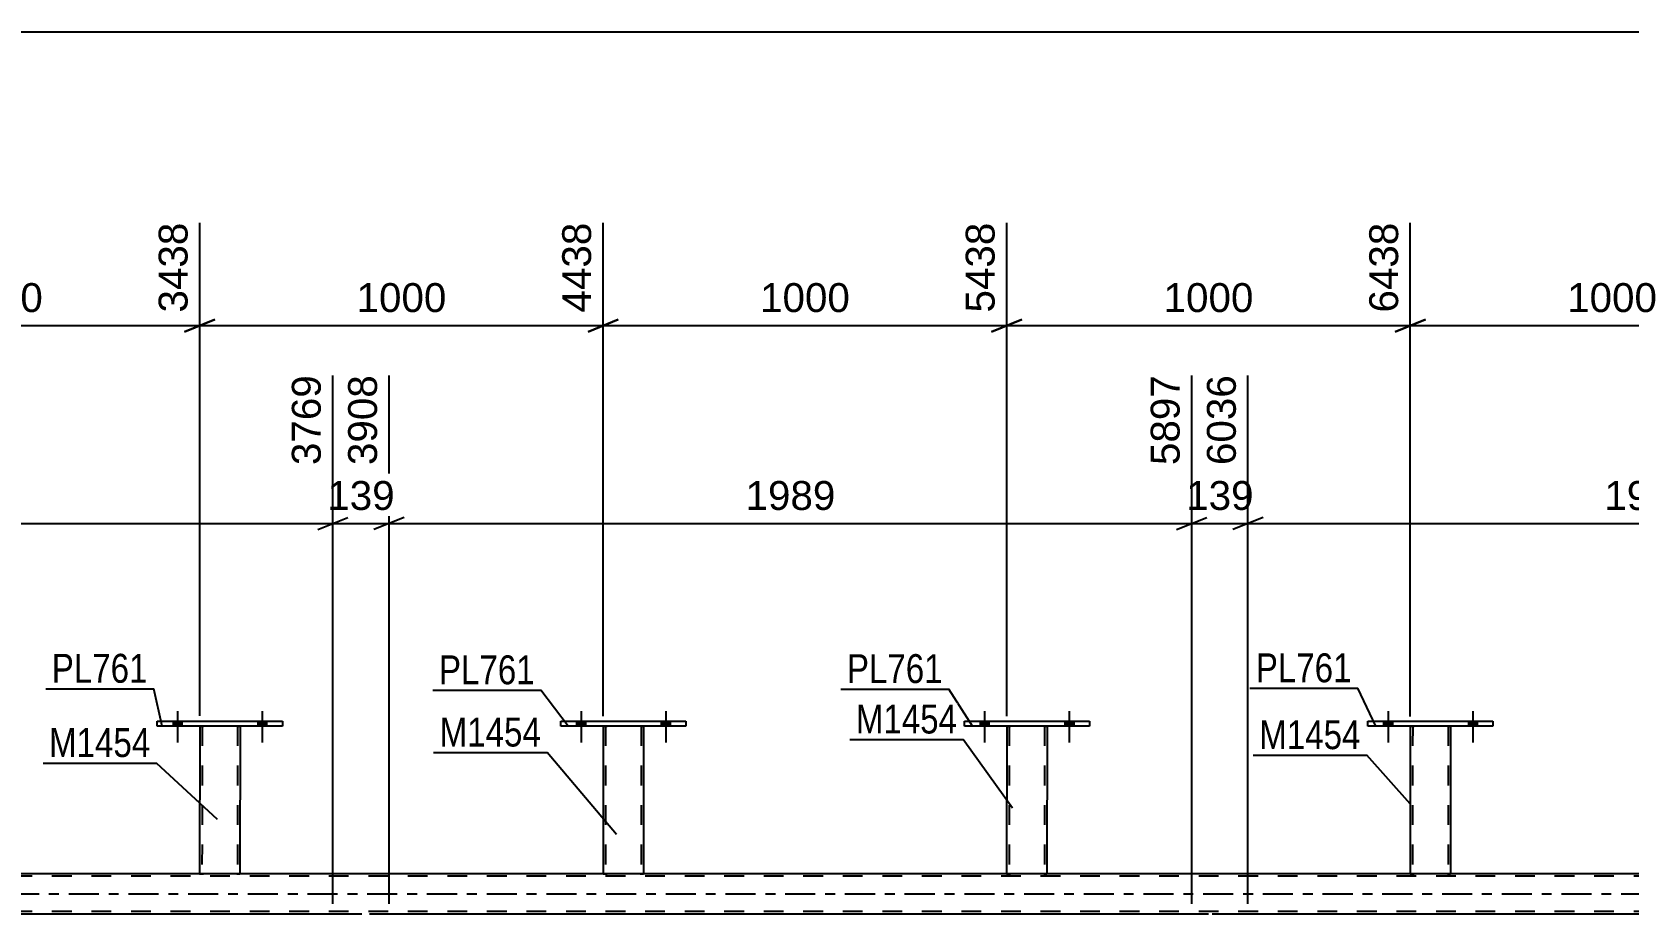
# Model space of a CAD drawing. Header units: millimetres. Extents: x -47 to 794, y -421 to 173.
# Drawn here: x 119 to 277.2, y -2 to 85.4 of the extents above; entities that cross this region are included whole.
import ezdxf

# ---------------------------------------------------------------- set-up
doc = ezdxf.new("R2010")
doc.units = ezdxf.units.MM
doc.linetypes.add('DXK_LINE_DOT2', pattern=[3.9198, 1.9599, -1.9599])
doc.linetypes.add('DXK_LINE_DOT3', pattern=[5.9187, 2.979, -0.9799, 0.9799, -0.9799])
doc.styles.add('Arial', font='arial.ttf', dxfattribs={"height": 0.2})
doc.styles.add('Arial Narrow', font='ARIALN.TTF', dxfattribs={"height": 0.2})

# ---------------------------------------------------------------- blocks, each defined once
blk = doc.blocks.new('Part-203724041-3613 - 3466')
at = {"color": 2, "linetype": 'Continuous'}
for p, q in [((175.6, 16.64), (175.59, 2)), ((179.6, 16.64), (179.59, 2)), ((175.63, 2), (175.59, 2)), ((175.73, 2), (175.63, 2)), ((175.89, 2), (175.73, 2)), ((179.3, 2), (175.89, 2)), ((179.45, 2), (179.3, 2)), ((179.56, 2), (179.45, 2)), ((179.59, 2), (179.56, 2))]:
    blk.add_line(p, q, dxfattribs=at)
at = {"color": 7, "linetype": 'DXK_LINE_DOT2'}
for p, q in [((175.6, 16.64), (175.6, 16.64)), ((175.6, 16.64), (175.6, 16.64)), ((175.6, 16.64), (175.6, 16.64)), ((175.63, 16.64), (175.6, 16.64)), ((175.6, 16.64), (175.63, 16.64)), ((175.74, 16.64), (175.63, 16.64)), ((175.63, 16.64), (175.74, 16.64)), ((175.89, 16.64), (175.74, 16.64)), ((175.74, 16.64), (175.89, 16.64)), ((175.84, 16.64), (175.83, 2)), ((175.84, 16.64), (175.84, 16.64)), ((175.86, 16.64), (175.84, 16.64)), ((175.84, 16.64), (175.86, 16.64)), ((175.91, 16.64), (175.86, 16.64)), ((175.86, 16.64), (175.91, 16.64)), ((179.3, 16.64), (175.89, 16.64)), ((179.3, 16.64), (175.89, 16.64)), ((179.21, 16.64), (175.91, 16.64)), ((175.91, 16.64), (175.98, 16.64)), ((179.29, 16.64), (175.98, 16.64)), ((179.29, 16.64), (179.21, 16.64)), ((179.34, 16.64), (179.29, 16.64)), ((179.29, 16.64), (179.34, 16.64)), ((179.3, 16.64), (179.46, 16.64)), ((179.46, 16.64), (179.3, 16.64)), ((179.36, 16.64), (179.34, 16.64)), ((179.34, 16.64), (179.36, 16.64)), ((179.36, 16.64), (179.35, 2)), ((179.36, 16.64), (179.36, 16.64)), ((179.46, 16.64), (179.56, 16.64)), ((179.56, 16.64), (179.46, 16.64)), ((179.56, 16.64), (179.6, 16.64)), ((179.6, 16.64), (179.56, 16.64)), ((179.6, 16.64), (179.6, 16.64)), ((179.6, 16.64), (179.6, 16.64)), ((179.6, 16.64), (179.6, 16.64)), ((175.59, 2), (175.63, 2)), ((175.63, 2), (175.73, 2)), ((175.73, 2), (175.89, 2)), ((175.83, 2), (175.85, 2)), ((175.83, 2), (175.85, 2)), ((179.2, 2), (175.85, 2)), ((175.85, 2), (175.89, 2)), ((179.3, 2), (175.89, 2)), ((175.89, 2), (175.9, 2)), ((175.9, 2), (175.98, 2)), ((179.28, 2), (175.98, 2)), ((179.28, 2), (179.2, 2)), ((179.33, 2), (179.28, 2)), ((179.28, 2), (179.33, 2)), ((179.3, 2), (179.45, 2)), ((179.35, 2), (179.33, 2)), ((179.33, 2), (179.35, 2)), ((179.45, 2), (179.56, 2)), ((179.56, 2), (179.59, 2))]:
    blk.add_line(p, q, dxfattribs=at)
blk = doc.blocks.new('Bolt-203724041-3537 - 3466')
at = {"linetype": 'Continuous'}
for points in [[(212.96, 16.64), (213.84, 16.64), (213.84, 17.12), (212.96, 17.12)], [(221.36, 16.64), (222.24, 16.64), (222.24, 17.12), (221.36, 17.12)]]:
    blk.add_hatch(color=1, dxfattribs=at).paths.add_polyline_path(points)
at = {"color": 1, "linetype": 'Continuous'}
for p, q in [((213.4, 18.12), (213.4, 15)), ((221.8, 18.12), (221.8, 15)), ((212.96, 17.12), (212.96, 16.64)), ((213.84, 17.12), (213.84, 16.64)), ((221.36, 17.12), (221.36, 16.64)), ((222.24, 17.12), (222.24, 16.64))]:
    blk.add_line(p, q, dxfattribs=at)
blk = doc.blocks.new('Part-203724041-3563 - 3466')
at = {"color": 7, "linetype": 'DXK_LINE_DOT2'}
for p, q in [((718.73, 1.76), (33.84, 1.76)), ((139.59, 2), (139.11, 2)), ((179.59, 2), (179.11, 2)), ((219.59, 2), (219.11, 2)), ((259.59, 2), (259.11, 2)), ((718.73, -1.76), (33.84, -1.76)), ((665.18, -2), (64.99, -2)), ((154.38, -2), (148.8, -2)), ((239.51, -2), (233.94, -2))]:
    blk.add_line(p, q, dxfattribs=at)
at = {"color": 2, "linetype": 'Continuous'}
for p, q in [((139.11, 2), (99.59, 2)), ((179.11, 2), (139.59, 2)), ((219.11, 2), (179.59, 2)), ((259.11, 2), (219.59, 2)), ((299.11, 2), (259.59, 2)), ((148.8, -2), (69.24, -2)), ((233.94, -2), (154.38, -2)), ((319.07, -2), (239.51, -2))]:
    blk.add_line(p, q, dxfattribs=at)
at = {"color": 7, "linetype": 'DXK_LINE_DOT3'}
blk.add_line((33.84, 0), (728.53, 0), dxfattribs=at)
blk = doc.blocks.new('Bolt-203724041-3504 - 3466')
at = {"linetype": 'Continuous'}
for points in [[(132.96, 16.64), (133.84, 16.64), (133.84, 17.12), (132.96, 17.12)], [(141.36, 16.64), (142.24, 16.64), (142.24, 17.12), (141.36, 17.12)]]:
    blk.add_hatch(color=1, dxfattribs=at).paths.add_polyline_path(points)
at = {"color": 1, "linetype": 'Continuous'}
for p, q in [((133.4, 18.12), (133.4, 15)), ((141.8, 18.12), (141.8, 15)), ((132.96, 17.12), (132.96, 16.64)), ((133.84, 17.12), (133.84, 16.64)), ((141.36, 17.12), (141.36, 16.64)), ((142.24, 17.12), (142.24, 16.64))]:
    blk.add_line(p, q, dxfattribs=at)
blk = doc.blocks.new('Bolt-203724041-3505 - 3466')
at = {"linetype": 'Continuous'}
for points in [[(132.96, 16.64), (133.84, 16.64), (133.84, 17.12), (132.96, 17.12)], [(141.36, 16.64), (142.24, 16.64), (142.24, 17.12), (141.36, 17.12)]]:
    blk.add_hatch(color=1, dxfattribs=at).paths.add_polyline_path(points)
at = {"color": 1, "linetype": 'Continuous'}
for p, q in [((133.4, 18.12), (133.4, 15)), ((141.8, 18.12), (141.8, 15)), ((132.96, 17.12), (132.96, 16.64)), ((133.84, 17.12), (133.84, 16.64)), ((141.36, 17.12), (141.36, 16.64)), ((142.24, 17.12), (142.24, 16.64))]:
    blk.add_line(p, q, dxfattribs=at)
blk = doc.blocks.new('Bolt-203724041-3506 - 3466')
at = {"linetype": 'Continuous'}
for points in [[(172.96, 16.64), (173.84, 16.64), (173.84, 17.12), (172.96, 17.12)], [(181.36, 16.64), (182.24, 16.64), (182.24, 17.12), (181.36, 17.12)]]:
    blk.add_hatch(color=1, dxfattribs=at).paths.add_polyline_path(points)
at = {"color": 1, "linetype": 'Continuous'}
for p, q in [((173.4, 18.12), (173.4, 15)), ((181.8, 18.12), (181.8, 15)), ((172.96, 17.12), (172.96, 16.64)), ((173.84, 17.12), (173.84, 16.64)), ((181.36, 17.12), (181.36, 16.64)), ((182.24, 17.12), (182.24, 16.64))]:
    blk.add_line(p, q, dxfattribs=at)
blk = doc.blocks.new('Bolt-203724041-3507 - 3466')
at = {"linetype": 'Continuous'}
for points in [[(172.96, 16.64), (173.84, 16.64), (173.84, 17.12), (172.96, 17.12)], [(181.36, 16.64), (182.24, 16.64), (182.24, 17.12), (181.36, 17.12)]]:
    blk.add_hatch(color=1, dxfattribs=at).paths.add_polyline_path(points)
at = {"color": 1, "linetype": 'Continuous'}
for p, q in [((173.4, 18.12), (173.4, 15)), ((181.8, 18.12), (181.8, 15)), ((172.96, 17.12), (172.96, 16.64)), ((173.84, 17.12), (173.84, 16.64)), ((181.36, 17.12), (181.36, 16.64)), ((182.24, 17.12), (182.24, 16.64))]:
    blk.add_line(p, q, dxfattribs=at)
blk = doc.blocks.new('Bolt-203724041-3534 - 3466')
at = {"linetype": 'Continuous'}
for points in [[(252.96, 16.64), (253.84, 16.64), (253.84, 17.12), (252.96, 17.12)], [(261.36, 16.64), (262.24, 16.64), (262.24, 17.12), (261.36, 17.12)]]:
    blk.add_hatch(color=1, dxfattribs=at).paths.add_polyline_path(points)
at = {"color": 1, "linetype": 'Continuous'}
for p, q in [((253.4, 18.12), (253.4, 15)), ((261.8, 18.12), (261.8, 15)), ((252.96, 17.12), (252.96, 16.64)), ((253.84, 17.12), (253.84, 16.64)), ((261.36, 17.12), (261.36, 16.64)), ((262.24, 17.12), (262.24, 16.64))]:
    blk.add_line(p, q, dxfattribs=at)
blk = doc.blocks.new('Bolt-203724041-3535 - 3466')
at = {"linetype": 'Continuous'}
for points in [[(252.96, 16.64), (253.84, 16.64), (253.84, 17.12), (252.96, 17.12)], [(261.36, 16.64), (262.24, 16.64), (262.24, 17.12), (261.36, 17.12)]]:
    blk.add_hatch(color=1, dxfattribs=at).paths.add_polyline_path(points)
at = {"color": 1, "linetype": 'Continuous'}
for p, q in [((253.4, 18.12), (253.4, 15)), ((261.8, 18.12), (261.8, 15)), ((252.96, 17.12), (252.96, 16.64)), ((253.84, 17.12), (253.84, 16.64)), ((261.36, 17.12), (261.36, 16.64)), ((262.24, 17.12), (262.24, 16.64))]:
    blk.add_line(p, q, dxfattribs=at)
blk = doc.blocks.new('Bolt-203724041-3536 - 3466')
at = {"linetype": 'Continuous'}
for points in [[(212.96, 16.64), (213.84, 16.64), (213.84, 17.12), (212.96, 17.12)], [(221.36, 16.64), (222.24, 16.64), (222.24, 17.12), (221.36, 17.12)]]:
    blk.add_hatch(color=1, dxfattribs=at).paths.add_polyline_path(points)
at = {"color": 1, "linetype": 'Continuous'}
for p, q in [((213.4, 18.12), (213.4, 15)), ((221.8, 18.12), (221.8, 15)), ((212.96, 17.12), (212.96, 16.64)), ((213.84, 17.12), (213.84, 16.64)), ((221.36, 17.12), (221.36, 16.64)), ((222.24, 17.12), (222.24, 16.64))]:
    blk.add_line(p, q, dxfattribs=at)
blk = doc.blocks.new('Part-203724041-3598 - 3466')
at = {"color": 2, "linetype": 'Continuous'}
for p, q in [((131.4, 16.64), (131.4, 17.12)), ((131.4, 17.12), (143.8, 17.12)), ((143.8, 16.64), (131.4, 16.64)), ((143.8, 17.12), (143.8, 16.64))]:
    blk.add_line(p, q, dxfattribs=at)
blk = doc.blocks.new('Part-203724041-3603 - 3466')
at = {"color": 2, "linetype": 'Continuous'}
for p, q in [((135.6, 16.64), (135.59, 2)), ((139.6, 16.64), (139.59, 2)), ((135.63, 2), (135.59, 2)), ((135.73, 2), (135.63, 2)), ((135.89, 2), (135.73, 2)), ((139.3, 2), (135.89, 2)), ((139.45, 2), (139.3, 2)), ((139.56, 2), (139.45, 2)), ((139.59, 2), (139.56, 2))]:
    blk.add_line(p, q, dxfattribs=at)
at = {"color": 7, "linetype": 'DXK_LINE_DOT2'}
for p, q in [((135.6, 16.64), (135.6, 16.64)), ((135.6, 16.64), (135.6, 16.64)), ((135.6, 16.64), (135.6, 16.64)), ((135.63, 16.64), (135.6, 16.64)), ((135.6, 16.64), (135.63, 16.64)), ((135.74, 16.64), (135.63, 16.64)), ((135.63, 16.64), (135.74, 16.64)), ((135.89, 16.64), (135.74, 16.64)), ((135.74, 16.64), (135.89, 16.64)), ((135.84, 16.64), (135.83, 2)), ((135.84, 16.64), (135.84, 16.64)), ((135.86, 16.64), (135.84, 16.64)), ((135.84, 16.64), (135.86, 16.64)), ((135.91, 16.64), (135.86, 16.64)), ((135.86, 16.64), (135.91, 16.64)), ((139.3, 16.64), (135.89, 16.64)), ((139.3, 16.64), (135.89, 16.64)), ((139.21, 16.64), (135.91, 16.64)), ((135.91, 16.64), (135.99, 16.64)), ((139.29, 16.64), (135.99, 16.64)), ((139.29, 16.64), (139.21, 16.64)), ((139.34, 16.64), (139.29, 16.64)), ((139.29, 16.64), (139.34, 16.64)), ((139.3, 16.64), (139.46, 16.64)), ((139.46, 16.64), (139.3, 16.64)), ((139.36, 16.64), (139.34, 16.64)), ((139.34, 16.64), (139.36, 16.64)), ((139.36, 16.64), (139.35, 2)), ((139.36, 16.64), (139.36, 16.64)), ((139.46, 16.64), (139.56, 16.64)), ((139.56, 16.64), (139.46, 16.64)), ((139.56, 16.64), (139.6, 16.64)), ((139.6, 16.64), (139.56, 16.64)), ((139.6, 16.64), (139.6, 16.64)), ((139.6, 16.64), (139.6, 16.64)), ((139.6, 16.64), (139.6, 16.64)), ((135.59, 2), (135.63, 2)), ((135.63, 2), (135.73, 2)), ((135.73, 2), (135.89, 2)), ((135.85, 2), (135.83, 2)), ((135.83, 2), (135.85, 2)), ((135.9, 2), (135.85, 2)), ((135.85, 2), (135.9, 2)), ((139.3, 2), (135.89, 2)), ((139.2, 2), (135.9, 2)), ((135.9, 2), (135.98, 2)), ((139.33, 2), (135.98, 2)), ((139.28, 2), (139.2, 2)), ((139.33, 2), (139.28, 2)), ((139.3, 2), (139.45, 2)), ((139.35, 2), (139.33, 2)), ((139.33, 2), (139.35, 2)), ((139.45, 2), (139.56, 2)), ((139.56, 2), (139.59, 2))]:
    blk.add_line(p, q, dxfattribs=at)
blk = doc.blocks.new('Part-203724041-3608 - 3466')
at = {"color": 2, "linetype": 'Continuous'}
for p, q in [((171.4, 16.64), (171.4, 17.12)), ((171.4, 17.12), (183.8, 17.12)), ((183.8, 16.64), (171.4, 16.64)), ((183.8, 17.12), (183.8, 16.64))]:
    blk.add_line(p, q, dxfattribs=at)
blk = doc.blocks.new('Part-203724041-3728 - 3466')
at = {"color": 2, "linetype": 'Continuous'}
for p, q in [((251.4, 16.64), (251.4, 17.12)), ((251.4, 17.12), (263.8, 17.12)), ((263.8, 16.64), (251.4, 16.64)), ((263.8, 17.12), (263.8, 16.64))]:
    blk.add_line(p, q, dxfattribs=at)
blk = doc.blocks.new('Part-203724041-3733 - 3466')
at = {"color": 2, "linetype": 'Continuous'}
for p, q in [((255.6, 16.64), (255.59, 2)), ((259.6, 16.64), (259.59, 2)), ((255.63, 2), (255.59, 2)), ((255.73, 2), (255.63, 2)), ((255.89, 2), (255.73, 2)), ((259.3, 2), (255.89, 2)), ((259.45, 2), (259.3, 2)), ((259.56, 2), (259.45, 2)), ((259.59, 2), (259.56, 2))]:
    blk.add_line(p, q, dxfattribs=at)
at = {"color": 7, "linetype": 'DXK_LINE_DOT2'}
for p, q in [((255.6, 16.64), (255.6, 16.64)), ((255.6, 16.64), (255.6, 16.64)), ((255.6, 16.64), (255.6, 16.64)), ((255.63, 16.64), (255.6, 16.64)), ((255.6, 16.64), (255.63, 16.64)), ((255.74, 16.64), (255.63, 16.64)), ((255.63, 16.64), (255.74, 16.64)), ((255.89, 16.64), (255.74, 16.64)), ((255.74, 16.64), (255.89, 16.64)), ((255.84, 16.64), (255.83, 2)), ((255.84, 16.64), (255.84, 16.64)), ((255.86, 16.64), (255.84, 16.64)), ((255.84, 16.64), (255.86, 16.64)), ((255.91, 16.64), (255.86, 16.64)), ((255.86, 16.64), (255.91, 16.64)), ((259.3, 16.64), (255.89, 16.64)), ((259.3, 16.64), (255.89, 16.64)), ((259.21, 16.64), (255.91, 16.64)), ((255.91, 16.64), (255.99, 16.64)), ((259.29, 16.64), (255.99, 16.64)), ((259.29, 16.64), (259.21, 16.64)), ((259.34, 16.64), (259.29, 16.64)), ((259.29, 16.64), (259.34, 16.64)), ((259.3, 16.64), (259.46, 16.64)), ((259.46, 16.64), (259.3, 16.64)), ((259.36, 16.64), (259.34, 16.64)), ((259.34, 16.64), (259.36, 16.64)), ((259.36, 16.64), (259.35, 2)), ((259.36, 16.64), (259.36, 16.64)), ((259.46, 16.64), (259.56, 16.64)), ((259.56, 16.64), (259.46, 16.64)), ((259.56, 16.64), (259.6, 16.64)), ((259.6, 16.64), (259.56, 16.64)), ((259.6, 16.64), (259.6, 16.64)), ((259.6, 16.64), (259.6, 16.64)), ((259.6, 16.64), (259.6, 16.64)), ((255.59, 2), (255.63, 2)), ((255.63, 2), (255.73, 2)), ((255.73, 2), (255.89, 2)), ((255.83, 2), (255.85, 2)), ((255.83, 2), (255.85, 2)), ((259.2, 2), (255.85, 2)), ((255.85, 2), (255.89, 2)), ((259.3, 2), (255.89, 2)), ((255.89, 2), (255.9, 2)), ((255.9, 2), (255.98, 2)), ((259.33, 2), (255.98, 2)), ((259.28, 2), (259.2, 2)), ((259.33, 2), (259.28, 2)), ((259.3, 2), (259.45, 2)), ((259.35, 2), (259.33, 2)), ((259.33, 2), (259.35, 2)), ((259.45, 2), (259.56, 2)), ((259.56, 2), (259.59, 2))]:
    blk.add_line(p, q, dxfattribs=at)
blk = doc.blocks.new('Part-203724041-3738 - 3466')
at = {"color": 2, "linetype": 'Continuous'}
for p, q in [((211.4, 16.64), (211.4, 17.12)), ((211.4, 17.12), (223.8, 17.12)), ((223.8, 16.64), (211.4, 16.64)), ((223.8, 17.12), (223.8, 16.64))]:
    blk.add_line(p, q, dxfattribs=at)
blk = doc.blocks.new('Part-203724041-3743 - 3466')
at = {"color": 2, "linetype": 'Continuous'}
for p, q in [((215.6, 16.64), (215.59, 2)), ((219.6, 16.64), (219.59, 2)), ((215.63, 2), (215.59, 2)), ((215.73, 2), (215.63, 2)), ((215.89, 2), (215.73, 2)), ((219.3, 2), (215.89, 2)), ((219.45, 2), (219.3, 2)), ((219.56, 2), (219.45, 2)), ((219.59, 2), (219.56, 2))]:
    blk.add_line(p, q, dxfattribs=at)
at = {"color": 7, "linetype": 'DXK_LINE_DOT2'}
for p, q in [((215.6, 16.64), (215.6, 16.64)), ((215.6, 16.64), (215.6, 16.64)), ((215.6, 16.64), (215.6, 16.64)), ((215.64, 16.64), (215.6, 16.64)), ((215.6, 16.64), (215.64, 16.64)), ((215.74, 16.64), (215.64, 16.64)), ((215.64, 16.64), (215.74, 16.64)), ((215.89, 16.64), (215.74, 16.64)), ((215.74, 16.64), (215.89, 16.64)), ((215.84, 16.64), (215.83, 2)), ((215.84, 16.64), (215.84, 16.64)), ((215.86, 16.64), (215.84, 16.64)), ((215.84, 16.64), (215.86, 16.64)), ((215.91, 16.64), (215.86, 16.64)), ((215.86, 16.64), (215.91, 16.64)), ((219.3, 16.64), (215.89, 16.64)), ((219.3, 16.64), (215.89, 16.64)), ((219.21, 16.64), (215.91, 16.64)), ((215.91, 16.64), (215.99, 16.64)), ((219.29, 16.64), (215.99, 16.64)), ((219.29, 16.64), (219.21, 16.64)), ((219.34, 16.64), (219.29, 16.64)), ((219.29, 16.64), (219.34, 16.64)), ((219.3, 16.64), (219.46, 16.64)), ((219.46, 16.64), (219.3, 16.64)), ((219.36, 16.64), (219.34, 16.64)), ((219.34, 16.64), (219.36, 16.64)), ((219.36, 16.64), (219.35, 2)), ((219.36, 16.64), (219.36, 16.64)), ((219.46, 16.64), (219.56, 16.64)), ((219.56, 16.64), (219.46, 16.64)), ((219.56, 16.64), (219.6, 16.64)), ((219.6, 16.64), (219.56, 16.64)), ((219.6, 16.64), (219.6, 16.64)), ((219.6, 16.64), (219.6, 16.64)), ((219.6, 16.64), (219.6, 16.64)), ((215.59, 2), (215.63, 2)), ((215.63, 2), (215.73, 2)), ((215.73, 2), (215.89, 2)), ((215.83, 2), (215.85, 2)), ((215.83, 2), (215.85, 2)), ((219.21, 2), (215.85, 2)), ((215.85, 2), (215.89, 2)), ((219.3, 2), (215.89, 2)), ((215.89, 2), (215.9, 2)), ((215.9, 2), (215.98, 2)), ((219.28, 2), (215.98, 2)), ((219.28, 2), (219.21, 2)), ((219.34, 2), (219.28, 2)), ((219.28, 2), (219.34, 2)), ((219.3, 2), (219.45, 2)), ((219.35, 2), (219.34, 2)), ((219.34, 2), (219.35, 2)), ((219.45, 2), (219.56, 2)), ((219.56, 2), (219.59, 2))]:
    blk.add_line(p, q, dxfattribs=at)
blk = doc.blocks.new('StraightDimension-203724041-4434 - 3466')
at = {"color": 7, "linetype": 'Continuous'}
for p, q in [((233.94, -1), (233.94, 51.4)), ((239.51, -1), (239.51, 51.4)), ((232.44, 36.11), (235.44, 37.31)), ((233.94, 36.71), (239.51, 36.71)), ((241.01, 37.31), (238.01, 36.11))]:
    blk.add_line(p, q, dxfattribs=at)
at = {"color": 0}
blk.add_wipeout([(240.66, 37.46), (240.66, 41.66), (232.79, 41.66), (232.79, 37.46)], dxfattribs=at)
at = {"color": 3, "style": 'Arial'}
blk.add_text('139', height=2.865, dxfattribs=at).set_placement((233.39, 38.06))
at = {"color": 0, "linetype": 'Continuous'}
blk.add_wipeout([(238.91, 52), (234.71, 52), (234.71, 41.91), (238.91, 41.91)], dxfattribs=at)
at = {"color": 3, "linetype": 'Continuous', "style": 'Arial'}
blk.add_text('6036', height=2.865, rotation=90.0002, dxfattribs=at).set_placement((238.31, 42.51))
blk = doc.blocks.new('StraightDimension-203724041-4456 - 3466')
at = {"color": 7, "linetype": 'Continuous'}
for p, q in [((154.38, -1), (154.38, 51.4)), ((233.94, -1), (233.94, 51.4)), ((155.88, 37.31), (152.88, 36.11)), ((154.38, 36.71), (233.94, 36.71)), ((232.44, 36.11), (235.44, 37.31))]:
    blk.add_line(p, q, dxfattribs=at)
at = {"color": 0, "linetype": 'Continuous'}
blk.add_wipeout([(233.34, 52), (229.14, 52), (229.14, 41.91), (233.34, 41.91)], dxfattribs=at)
at = {"color": 0}
blk.add_wipeout([(199.2, 37.46), (199.2, 41.66), (189.11, 41.66), (189.11, 37.46)], dxfattribs=at)
at = {"color": 3, "linetype": 'Continuous', "style": 'Arial'}
blk.add_text('5897', height=2.865, rotation=90.0002, dxfattribs=at).set_placement((232.74, 42.51))
at = {"color": 3, "style": 'Arial'}
blk.add_text('1989', height=2.865, dxfattribs=at).set_placement((189.71, 38.06))
blk = doc.blocks.new('StraightDimension-203724041-4879 - 3466')
at = {"color": 7, "linetype": 'Continuous'}
for p, q in [((175.6, 17.63), (175.6, 66.52)), ((215.6, 17.62), (215.6, 66.52)), ((177.1, 56.93), (174.1, 55.73)), ((175.6, 56.33), (215.6, 56.33)), ((214.1, 55.73), (217.1, 56.93))]:
    blk.add_line(p, q, dxfattribs=at)
at = {"color": 0, "linetype": 'Continuous'}
blk.add_wipeout([(215, 67.12), (210.8, 67.12), (210.8, 57.03), (215, 57.03)], dxfattribs=at)
at = {"color": 0}
blk.add_wipeout([(200.65, 57.08), (200.65, 61.28), (190.55, 61.28), (190.55, 57.08)], dxfattribs=at)
at = {"color": 3, "linetype": 'Continuous', "style": 'Arial'}
blk.add_text('5438', height=2.865, rotation=90.0002, dxfattribs=at).set_placement((214.4, 57.63))
at = {"color": 3, "style": 'Arial'}
blk.add_text('1000', height=2.865, dxfattribs=at).set_placement((191.15, 57.68))
blk = doc.blocks.new('StraightDimension-203724041-4895 - 3466')
at = {"color": 7, "linetype": 'Continuous'}
for p, q in [((255.6, 17.6), (255.6, 66.52)), ((295.6, 17.59), (295.6, 66.52)), ((257.1, 56.93), (254.1, 55.73)), ((255.6, 56.33), (295.6, 56.33)), ((294.1, 55.73), (297.1, 56.93))]:
    blk.add_line(p, q, dxfattribs=at)
at = {"color": 0, "linetype": 'Continuous'}
blk.add_wipeout([(295, 67.12), (290.8, 67.12), (290.8, 57.03), (295, 57.03)], dxfattribs=at)
at = {"color": 0}
blk.add_wipeout([(280.64, 57.08), (280.64, 61.28), (270.55, 61.28), (270.55, 57.08)], dxfattribs=at)
at = {"color": 3, "linetype": 'Continuous', "style": 'Arial'}
blk.add_text('7438', height=2.865, rotation=90.0002, dxfattribs=at).set_placement((294.4, 57.63))
at = {"color": 3, "style": 'Arial'}
blk.add_text('1000', height=2.865, dxfattribs=at).set_placement((271.15, 57.68))
blk = doc.blocks.new('StraightDimension-203724041-4478 - 3466')
at = {"color": 7, "linetype": 'Continuous'}
for p, q in [((148.8, -1), (148.8, 51.4)), ((154.38, -1), (154.38, 51.4)), ((147.3, 36.11), (150.3, 37.31)), ((148.8, 36.71), (154.38, 36.71)), ((155.88, 37.31), (152.88, 36.11))]:
    blk.add_line(p, q, dxfattribs=at)
at = {"color": 0}
blk.add_wipeout([(155.53, 37.46), (155.53, 41.66), (147.65, 41.66), (147.65, 37.46)], dxfattribs=at)
at = {"color": 3, "style": 'Arial'}
blk.add_text('139', height=2.865, dxfattribs=at).set_placement((148.25, 38.06))
at = {"color": 0, "linetype": 'Continuous'}
blk.add_wipeout([(153.78, 52), (149.58, 52), (149.58, 41.91), (153.78, 41.91)], dxfattribs=at)
at = {"color": 3, "linetype": 'Continuous', "style": 'Arial'}
blk.add_text('3908', height=2.865, rotation=90.0002, dxfattribs=at).set_placement((153.18, 42.51))
blk = doc.blocks.new('StraightDimension-203724041-4500 - 3466')
at = {"color": 7, "linetype": 'Continuous'}
for p, q in [((148.8, -1), (148.8, 51.4)), ((64.99, -1), (64.99, 46.9)), ((66.49, 37.31), (63.49, 36.11)), ((64.99, 36.71), (148.8, 36.71)), ((147.3, 36.11), (150.3, 37.31))]:
    blk.add_line(p, q, dxfattribs=at)
at = {"color": 0, "linetype": 'Continuous'}
blk.add_wipeout([(148.2, 52), (144, 52), (144, 41.91), (148.2, 41.91)], dxfattribs=at)
at = {"color": 0}
blk.add_wipeout([(111.94, 37.46), (111.94, 41.66), (101.85, 41.66), (101.85, 37.46)], dxfattribs=at)
at = {"color": 3, "linetype": 'Continuous', "style": 'Arial'}
blk.add_text('3769', height=2.865, rotation=90.0002, dxfattribs=at).set_placement((147.6, 42.51))
at = {"color": 3, "style": 'Arial'}
blk.add_text('2095', height=2.865, dxfattribs=at).set_placement((102.45, 38.06))
blk = doc.blocks.new('StraightDimension-203724041-4644 - 3466')
at = {"color": 7, "linetype": 'Continuous'}
for p, q in [((239.51, -1), (239.51, 51.4)), ((319.07, -1), (319.07, 51.4)), ((241.01, 37.31), (238.01, 36.11)), ((239.51, 36.71), (319.07, 36.71)), ((317.57, 36.11), (320.57, 37.31))]:
    blk.add_line(p, q, dxfattribs=at)
at = {"color": 0, "linetype": 'Continuous'}
blk.add_wipeout([(318.47, 52), (314.27, 52), (314.27, 41.91), (318.47, 41.91)], dxfattribs=at)
at = {"color": 0}
blk.add_wipeout([(284.34, 37.46), (284.34, 41.66), (274.24, 41.66), (274.24, 37.46)], dxfattribs=at)
at = {"color": 3, "linetype": 'Continuous', "style": 'Arial'}
blk.add_text('8025', height=2.865, rotation=90.0002, dxfattribs=at).set_placement((317.87, 42.51))
at = {"color": 3, "style": 'Arial'}
blk.add_text('1989', height=2.865, dxfattribs=at).set_placement((274.84, 38.06))
blk = doc.blocks.new('StraightDimension-203724041-4863 - 3466')
at = {"color": 7, "linetype": 'Continuous'}
for p, q in [((95.6, 17.64), (95.6, 66.52)), ((135.6, 17.64), (135.6, 66.52)), ((97.1, 56.93), (94.1, 55.73)), ((95.6, 56.33), (135.6, 56.33)), ((134.1, 55.73), (137.1, 56.93))]:
    blk.add_line(p, q, dxfattribs=at)
at = {"color": 0, "linetype": 'Continuous'}
blk.add_wipeout([(135, 67.12), (130.8, 67.12), (130.8, 57.03), (135, 57.03)], dxfattribs=at)
at = {"color": 0}
blk.add_wipeout([(120.64, 57.08), (120.64, 61.28), (110.55, 61.28), (110.55, 57.08)], dxfattribs=at)
at = {"color": 3, "linetype": 'Continuous', "style": 'Arial'}
blk.add_text('3438', height=2.865, rotation=90.0002, dxfattribs=at).set_placement((134.4, 57.63))
at = {"color": 3, "style": 'Arial'}
blk.add_text('1000', height=2.865, dxfattribs=at).set_placement((111.15, 57.68))
blk = doc.blocks.new('StraightDimension-203724041-4871 - 3466')
at = {"color": 7, "linetype": 'Continuous'}
for p, q in [((135.6, 17.64), (135.6, 66.52)), ((175.6, 17.63), (175.6, 66.52)), ((137.1, 56.93), (134.1, 55.73)), ((135.6, 56.33), (175.6, 56.33)), ((174.1, 55.73), (177.1, 56.93))]:
    blk.add_line(p, q, dxfattribs=at)
at = {"color": 0, "linetype": 'Continuous'}
blk.add_wipeout([(175, 67.12), (170.8, 67.12), (170.8, 57.03), (175, 57.03)], dxfattribs=at)
at = {"color": 0}
blk.add_wipeout([(160.64, 57.08), (160.64, 61.28), (150.55, 61.28), (150.55, 57.08)], dxfattribs=at)
at = {"color": 3, "linetype": 'Continuous', "style": 'Arial'}
blk.add_text('4438', height=2.865, rotation=90.0002, dxfattribs=at).set_placement((174.4, 57.63))
at = {"color": 3, "style": 'Arial'}
blk.add_text('1000', height=2.865, dxfattribs=at).set_placement((151.15, 57.68))
blk = doc.blocks.new('StraightDimension-203724041-4887 - 3466')
at = {"color": 7, "linetype": 'Continuous'}
for p, q in [((215.6, 17.62), (215.6, 66.52)), ((255.6, 17.6), (255.6, 66.52)), ((217.1, 56.93), (214.1, 55.73)), ((215.6, 56.33), (255.6, 56.33)), ((254.1, 55.73), (257.1, 56.93))]:
    blk.add_line(p, q, dxfattribs=at)
at = {"color": 0, "linetype": 'Continuous'}
blk.add_wipeout([(255, 67.12), (250.8, 67.12), (250.8, 57.03), (255, 57.03)], dxfattribs=at)
at = {"color": 0}
blk.add_wipeout([(240.65, 57.08), (240.65, 61.28), (230.55, 61.28), (230.55, 57.08)], dxfattribs=at)
at = {"color": 3, "linetype": 'Continuous', "style": 'Arial'}
blk.add_text('6438', height=2.865, rotation=90.0002, dxfattribs=at).set_placement((254.4, 57.63))
at = {"color": 3, "style": 'Arial'}
blk.add_text('1000', height=2.865, dxfattribs=at).set_placement((231.15, 57.68))
blk = doc.blocks.new('StraightDimension-203724041-3424 - 2543')
at = {"color": 7, "linetype": 'Continuous'}
blk.add_line((8.34, 85.44), (718.79, 85.44), dxfattribs=at)
blk = doc.blocks.new('Mark-203724041-3594 - 3466')
at = {"color": 0}
blk.add_wipeout([(130.45, 20.93), (130.45, 23.93), (120.94, 23.93), (120.94, 20.93)], dxfattribs=at)
blk.add_wipeout([(130.45, 20.93), (130.45, 23.93), (120.94, 23.93), (120.94, 20.93)], dxfattribs=at)
at = {"color": 30, "linetype": 'Continuous'}
for p in [(120.34, 20.33), (131.89, 16.64)]:
    blk.add_line(p, (131.05, 20.33), dxfattribs=at)
at = {"color": 3, "style": 'Arial Narrow'}
blk.add_text('PL761', height=2.863, dxfattribs=at).set_placement((120.94, 20.93))
blk = doc.blocks.new('Mark-203724041-3599 - 3466')
at = {"color": 0}
blk.add_wipeout([(130.72, 13.57), (130.72, 16.57), (120.67, 16.57), (120.67, 13.57)], dxfattribs=at)
blk.add_wipeout([(130.72, 13.57), (130.72, 16.57), (120.67, 16.57), (120.67, 13.57)], dxfattribs=at)
at = {"color": 30, "linetype": 'Continuous'}
for p in [(120.07, 12.97), (137.37, 7.38)]:
    blk.add_line(p, (131.32, 12.97), dxfattribs=at)
at = {"color": 3, "style": 'Arial Narrow'}
blk.add_text('M1454', height=2.863, dxfattribs=at).set_placement((120.67, 13.57))
blk = doc.blocks.new('Mark-203724041-3604 - 3466')
at = {"color": 0}
blk.add_wipeout([(168.83, 20.78), (168.83, 23.78), (159.32, 23.78), (159.32, 20.78)], dxfattribs=at)
blk.add_wipeout([(168.83, 20.78), (168.83, 23.78), (159.32, 23.78), (159.32, 20.78)], dxfattribs=at)
at = {"color": 30, "linetype": 'Continuous'}
for p in [(158.72, 20.18), (172.12, 16.64)]:
    blk.add_line(p, (169.43, 20.18), dxfattribs=at)
at = {"color": 3, "style": 'Arial Narrow'}
blk.add_text('PL761', height=2.863, dxfattribs=at).set_placement((159.32, 20.78))
blk = doc.blocks.new('Mark-203724041-3609 - 3466')
at = {"color": 0}
blk.add_wipeout([(169.44, 14.61), (169.44, 17.61), (159.39, 17.61), (159.39, 14.61)], dxfattribs=at)
blk.add_wipeout([(169.44, 14.61), (169.44, 17.61), (159.39, 17.61), (159.39, 14.61)], dxfattribs=at)
at = {"color": 30, "linetype": 'Continuous'}
for p in [(158.79, 14.01), (176.92, 5.9)]:
    blk.add_line(p, (170.04, 14.01), dxfattribs=at)
at = {"color": 3, "style": 'Arial Narrow'}
blk.add_text('M1454', height=2.863, dxfattribs=at).set_placement((159.39, 14.61))
blk = doc.blocks.new('Mark-203724041-3724 - 3466')
at = {"color": 0}
blk.add_wipeout([(249.79, 20.98), (249.79, 23.98), (240.29, 23.98), (240.29, 20.98)], dxfattribs=at)
blk.add_wipeout([(249.79, 20.98), (249.79, 23.98), (240.29, 23.98), (240.29, 20.98)], dxfattribs=at)
at = {"color": 30, "linetype": 'Continuous'}
for p in [(239.69, 20.38), (252.19, 16.64)]:
    blk.add_line(p, (250.39, 20.38), dxfattribs=at)
at = {"color": 3, "style": 'Arial Narrow'}
blk.add_text('PL761', height=2.863, dxfattribs=at).set_placement((240.29, 20.98))
blk = doc.blocks.new('Mark-203724041-3729 - 3466')
at = {"color": 0}
blk.add_wipeout([(250.68, 14.35), (250.68, 17.35), (240.63, 17.35), (240.63, 14.35)], dxfattribs=at)
blk.add_wipeout([(250.68, 14.35), (250.68, 17.35), (240.63, 17.35), (240.63, 14.35)], dxfattribs=at)
at = {"color": 30, "linetype": 'Continuous'}
for p in [(240.03, 13.75), (255.59, 8.93)]:
    blk.add_line(p, (251.28, 13.75), dxfattribs=at)
at = {"color": 3, "style": 'Arial Narrow'}
blk.add_text('M1454', height=2.863, dxfattribs=at).set_placement((240.63, 14.35))
blk = doc.blocks.new('Mark-203724041-3734 - 3466')
at = {"color": 0}
blk.add_wipeout([(209.27, 20.9), (209.27, 23.9), (199.76, 23.9), (199.76, 20.9)], dxfattribs=at)
blk.add_wipeout([(209.27, 20.9), (209.27, 23.9), (199.76, 23.9), (199.76, 20.9)], dxfattribs=at)
at = {"color": 30, "linetype": 'Continuous'}
for p in [(199.16, 20.3), (212.21, 16.64)]:
    blk.add_line(p, (209.87, 20.3), dxfattribs=at)
at = {"color": 3, "style": 'Arial Narrow'}
blk.add_text('PL761', height=2.863, dxfattribs=at).set_placement((199.76, 20.9))
blk = doc.blocks.new('Mark-203724041-3739 - 3466')
at = {"color": 0}
blk.add_wipeout([(210.69, 15.9), (210.69, 18.9), (200.64, 18.9), (200.64, 15.9)], dxfattribs=at)
blk.add_wipeout([(210.69, 15.9), (210.69, 18.9), (200.64, 18.9), (200.64, 15.9)], dxfattribs=at)
at = {"color": 30, "linetype": 'Continuous'}
for p in [(200.04, 15.3), (216.16, 8.49)]:
    blk.add_line(p, (211.29, 15.3), dxfattribs=at)
at = {"color": 3, "style": 'Arial Narrow'}
blk.add_text('M1454', height=2.863, dxfattribs=at).set_placement((200.64, 15.9))

msp = doc.modelspace()

# ---------------------------------------------------------------- block references
for name in ['StraightDimension-203724041-3424 - 2543', 'Bolt-203724041-3504 - 3466', 'Bolt-203724041-3505 - 3466', 'Bolt-203724041-3506 - 3466', 'Bolt-203724041-3507 - 3466', 'Bolt-203724041-3537 - 3466', 'Bolt-203724041-3536 - 3466', 'Bolt-203724041-3534 - 3466', 'Bolt-203724041-3535 - 3466', 'Part-203724041-3598 - 3466', 'Part-203724041-3603 - 3466', 'Part-203724041-3608 - 3466', 'Part-203724041-3613 - 3466', 'Part-203724041-3738 - 3466', 'Part-203724041-3743 - 3466', 'Part-203724041-3728 - 3466', 'Part-203724041-3733 - 3466', 'Part-203724041-3563 - 3466']:
    msp.add_blockref(name, (0, 0))

# ---------------------------------------------------------------- next in the draw order: block references
for name in ['StraightDimension-203724041-4895 - 3466', 'StraightDimension-203724041-4434 - 3466']:
    msp.add_blockref(name, (0, 0))

# ---------------------------------------------------------------- next in the draw order: block references
for name in ['StraightDimension-203724041-4456 - 3466', 'StraightDimension-203724041-4644 - 3466']:
    msp.add_blockref(name, (0, 0))

# ---------------------------------------------------------------- next in the draw order: block references
for name in ['StraightDimension-203724041-4879 - 3466', 'StraightDimension-203724041-4478 - 3466']:
    msp.add_blockref(name, (0, 0))

# ---------------------------------------------------------------- next in the draw order: block references
for name in ['StraightDimension-203724041-4887 - 3466', 'StraightDimension-203724041-4500 - 3466', 'Mark-203724041-3734 - 3466']:
    msp.add_blockref(name, (0, 0))

# ---------------------------------------------------------------- next in the draw order: block references
for name in ['StraightDimension-203724041-4863 - 3466', 'Mark-203724041-3724 - 3466', 'Mark-203724041-3739 - 3466']:
    msp.add_blockref(name, (0, 0))

# ---------------------------------------------------------------- next in the draw order: block references
for name in ['StraightDimension-203724041-4871 - 3466', 'Mark-203724041-3594 - 3466', 'Mark-203724041-3729 - 3466']:
    msp.add_blockref(name, (0, 0))

# ---------------------------------------------------------------- next in the draw order: block references
for name in ['Mark-203724041-3604 - 3466', 'Mark-203724041-3599 - 3466']:
    msp.add_blockref(name, (0, 0))

# ---------------------------------------------------------------- next in the draw order: block references
msp.add_blockref('Mark-203724041-3609 - 3466', (0, 0))

doc.saveas('drawing.dxf')
